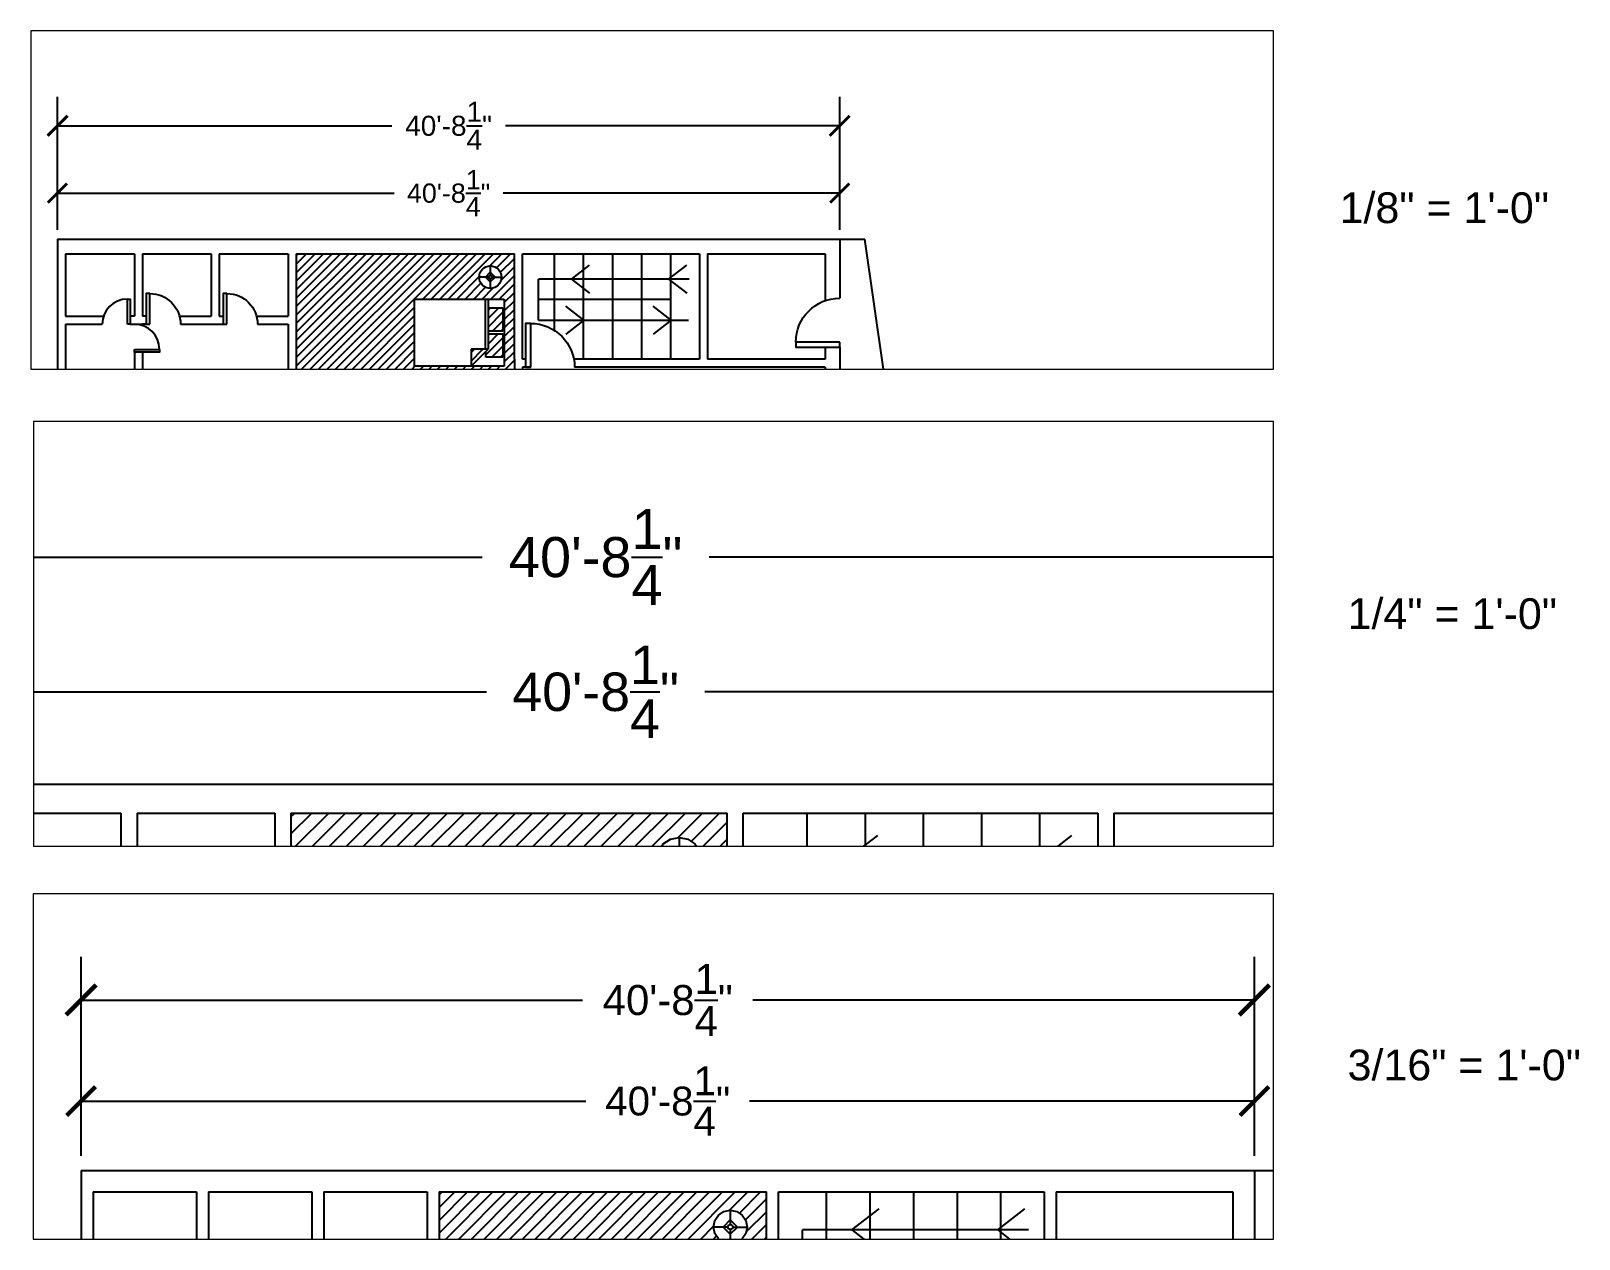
# Paper-space layout 'dim text' of a CAD drawing. Header units: inches. Extents: x 0.1 to 10.1, y 0.1 to 7.9.
# The model-space entities are those that its viewports show. They can reach past a viewport. Long polylines and large blocks are cut down to what shows.
import ezdxf

# ---------------------------------------------------------------- set-up
doc = ezdxf.new("R2010")
doc.units = ezdxf.units.IN
doc.header["$MEASUREMENT"] = 0
doc.styles.get("Standard").update_dxf_attribs({"font": 'arial.ttf'})
doc.dimstyles.new('annotative', dxfattribs={"dimtxt": 0.125, "dimasz": 0.125, "dimexe": 0.18, "dimexo": 0.0625, "dimgap": 0.09, "dimtad": 0, "dimtih": 1, "dimtoh": 1, "dimzin": 0, "dimdsep": 46, "dimlunit": 4, "dimtxsty": 'Standard', "dimblk": 'ARCHTICK', "dimcen": 0, "dimclrd": 1, "dimclre": 1, "dimclrt": 1, "dimadec": 0, "dimazin": 0, "dimtfac": 1, "dimtofl": 0, "dimtmove": 0, "dimatfit": 3, "dimfxl": 1, "dimtolj": 1, "dimtzin": 0, "dimarcsym": 0})
doc.dimstyles.get("Standard").update_dxf_attribs({"dimscale": 100, "dimtxt": 0.125, "dimasz": 0.125, "dimexe": 0.18, "dimexo": 0.0625, "dimgap": 0.09, "dimtad": 0, "dimtih": 1, "dimtoh": 1, "dimzin": 0, "dimdsep": 46, "dimlunit": 4, "dimtxsty": 'Standard', "dimblk": 'ARCHTICK', "dimcen": 0, "dimclrd": 3, "dimclre": 3, "dimclrt": 3, "dimadec": 0, "dimazin": 0, "dimtfac": 1, "dimtofl": 0, "dimtmove": 0, "dimatfit": 3, "dimfxl": 1, "dimtolj": 1, "dimtzin": 0, "dimarcsym": 0})

# ---------------------------------------------------------------- blocks, each defined once
blk = doc.blocks.new('door')
blk.add_lwpolyline([(0, -3.18), (-27.39, -3.18), (-27.39, 0), (0, 0)], close=True)
blk.add_arc((0, -3.18), 27.39, 180, 270)
blk = doc.blocks.new('Sofa - Roundback Loveseat 5 ft.')
at = {"linetype": 'Continuous'}
for p, q in [((0, -32.44198), (0, -5.99998)), ((-24, -33.99998), (-24, -11.46958)), ((-23.9998, -13.38178), (23.99986, -13.38178)), ((24.00004, -33.99998), (24.00004, -11.46958)), ((-24, -32.44198), (24.00004, -32.44198))]:
    blk.add_line(p, q, dxfattribs=at)
for points in [[(-24, -33.99998), (-30, -33.99998), (-30, -7.99998)], [(30.00004, -7.99998), (30.00004, -33.99998), (24.00004, -33.99998)]]:
    blk.add_lwpolyline(points, dxfattribs=at)
for centre, radius, start, end in [((0, -60.24998), 60.24998, 60.13715, 119.8628), ((0, -61.38438), 55.38444, 64.32083, 115.6792)]:
    blk.add_arc(centre, radius, start, end, dxfattribs=at)
blk = doc.blocks.new('Bed - Queen')
at = {"linetype": 'Continuous'}
for p, q in [((0, -80.00003), (0, 0)), ((0, 0), (59.99999, 0)), ((59.99999, 0), (59.99999, -80.00003)), ((7.99999, -1.2), (28.79998, -1.2)), ((7.99999, -14.4), (7.99999, -1.2)), ((28.79998, -1.2), (28.79998, -14.4)), ((31.19999, -1.2), (51.99999, -1.2)), ((31.19999, -14.4), (31.19999, -1.2)), ((51.99999, -1.2), (51.99999, -16.4)), ((0, -14.4), (44.8, -14.4)), ((44.8, -16.8), (0, -16.8)), ((59.99999, -29.6), (44.8, -14.4)), ((44.8, -14.4), (44.8, -29.6)), ((51.99999, -16.4), (46.79936, -16.4)), ((44.8, -29.6), (59.99999, -29.6)), ((59.99999, -80.00003), (0, -80.00003))]:
    blk.add_line(p, q, dxfattribs=at)
blk = doc.blocks.new('Lamp - Table')
at = {"linetype": 'Continuous'}
for p, q in [((0, 7), (0, 1)), ((-1, 0), (-7, 0)), ((0, 3), (-3, 0)), ((-3, 0), (0, -3)), ((3, 0), (0, 3)), ((0, -3), (3, 0)), ((1, 0), (7, 0)), ((0, -1), (0, -7))]:
    blk.add_line(p, q, dxfattribs=at)
for radius in [7, 1]:
    blk.add_circle((0, 0), radius, dxfattribs=at)
blk = doc.blocks.new('_ArchTick')
at = {"color": 0, "linetype": 'ByBlock', "const_width": 0.15}
blk.add_lwpolyline([(-0.5, -0.5), (0.5, 0.5)], dxfattribs=at)
blk = doc.blocks.new('*D46')
at = {"color": 1, "lineweight": -2, "transparency": 16777216}
for p, q in [((7.11, 13.23), (7.11, 53.36)), ((495.43, 13.23), (495.43, 53.36)), ((7.11, 36.08), (217.23, 36.08)), ((495.43, 36.08), (285.31, 36.08))]:
    blk.add_line(p, q, dxfattribs=at)
at = {"layer": 'Defpoints', "color": 0, "transparency": 16777216}
for p in [(495.43, 36.08), (7.11, 7.23), (495.43, 7.23)]:
    blk.add_point(p, dxfattribs=at)
at = {"color": 1, "lineweight": -2, "transparency": 16777216, "xscale": 12, "yscale": 12, "zscale": 12, "rotation": 180}
blk.add_blockref('_ArchTick', (7.11, 36.08), dxfattribs=at)
at = {"color": 1, "lineweight": -2, "transparency": 16777216, "xscale": 12, "yscale": 12, "zscale": 12}
blk.add_blockref('_ArchTick', (495.43, 36.08), dxfattribs=at)
at = {"color": 1, "transparency": 16777216, "insert": (251.27, 36.08), "char_height": 12, "attachment_point": 5}
blk.add_mtext('\\A1;40\'-8{\\H1.000000x;\\S1/4;}"', dxfattribs=at)
blk = doc.blocks.new('*D48')
at = {"color": 3, "lineweight": -2, "transparency": 16777216}
for p, q in [((7.11, 13.48), (7.11, 96.12)), ((495.43, 13.48), (495.43, 96.12)), ((7.11, 78.12), (215.81, 78.12)), ((495.43, 78.12), (286.73, 78.12))]:
    blk.add_line(p, q, dxfattribs=at)
at = {"layer": 'Defpoints', "color": 0, "transparency": 16777216}
for p in [(495.43, 78.12), (7.11, 7.23), (495.43, 7.23)]:
    blk.add_point(p, dxfattribs=at)
at = {"color": 3, "lineweight": -2, "transparency": 16777216, "xscale": 12.5, "yscale": 12.5, "zscale": 12.5, "rotation": 180}
blk.add_blockref('_ArchTick', (7.11, 78.12), dxfattribs=at)
at = {"color": 3, "lineweight": -2, "transparency": 16777216, "xscale": 12.5, "yscale": 12.5, "zscale": 12.5}
blk.add_blockref('_ArchTick', (495.43, 78.12), dxfattribs=at)
at = {"color": 3, "transparency": 16777216, "insert": (251.27, 78.12), "char_height": 12.5, "attachment_point": 5}
blk.add_mtext('\\A1;40\'-8{\\H1.000000x;\\S1/4;}"', dxfattribs=at)

msp = doc.modelspace()

# ---------------------------------------------------------------- hatches: boundary and pattern name
h = msp.add_hatch()
h.set_pattern_fill('ANSI31', color=3, scale=30)
h.paths.add_polyline_path([(292.312, -1.773), (156.109, -1.773), (156.109, -107.778), (160.689, -107.778), (160.689, -85.384), (163.869, -85.384, -0.3614192), (190.803, -107.778), (292.508, -107.778), (292.312, -67.666)])
h.paths.add_polyline_path([(230.064, -30.03), (286.064, -30.03), (286.064, -72.03), (230.064, -72.03)], flags=16)
h.paths.add_polyline_path([(265.344, -61.39), (275.984, -61.39), (275.984, -35.63), (285.224, -35.63), (285.224, -50.19), (275.984, -50.19), (275.984, -51.87), (285.224, -51.87), (285.224, -66.43), (274.584, -66.43), (274.584, -62.79), (265.344, -72.03)], flags=16)
h.paths.add_polyline_path([(270.32, -16.367, -1), (284.32, -16.367, -1)], flags=16)
h.paths.add_polyline_path([(274.32, -16.367), (277.32, -13.367), (280.32, -16.367), (277.32, -19.367)], flags=0)
h.paths.add_polyline_path([(276.32, -16.367, -1), (278.32, -16.367, -1)], flags=0)

# ---------------------------------------------------------------- linework, layer by layer
for p, q in [((7.109, 7.227), (495.433, 7.227)), ((7.109, 7.227), (7.109, -328.773)), ((495.433, 7.227), (495.433, -29.521)), ((495.433, 7.227), (495.433, -29.521)), ((12.109, -1.773), (12.109, -40.773)), ((12.109, -1.773), (55.109, -1.773)), ((55.109, -1.773), (55.109, -40.773)), ((60.109, -1.773), (60.109, -40.773)), ((60.109, -1.773), (103.109, -1.773)), ((103.109, -1.773), (103.109, -40.773)), ((108.109, -1.773), (108.109, -40.773)), ((108.109, -1.773), (151.109, -1.773)), ((151.109, -1.773), (151.109, -40.773)), ((156.109, -1.773), (156.109, -107.778)), ((156.109, -1.773), (292.312, -1.773)), ((292.312, -67.666), (292.312, -1.773)), ((297.312, -67.666), (297.312, -1.773)), ((297.312, -1.773), (407.975, -1.773)), ((317.218, -1.773), (317.218, -49.527)), ((335.37, -1.773), (335.37, -67.666)), ((353.521, -1.773), (353.521, -67.666)), ((371.673, -1.773), (371.673, -67.666)), ((389.824, -1.773), (389.824, -67.666)), ((407.975, -1.773), (407.975, -67.666)), ((412.975, -1.773), (412.975, -67.666)), ((412.975, -1.773), (486.433, -1.773)), ((486.433, -1.773), (486.433, -31.042)), ((327.958, -17.568), (339.308, -8.823)), ((388.587, -17.568), (399.937, -8.823)), ((307.418, -43.223), (307.418, -17.568)), ((401.457, -17.568), (307.418, -17.568)), ((327.958, -17.568), (339.308, -26.314)), ((388.587, -17.568), (399.937, -26.314)), ((307.418, -30.22), (389.824, -30.22)), ((335.779, -43.223), (324.429, -34.478)), ((390.259, -43.223), (378.909, -34.478)), ((12.109, -40.773), (35.864, -40.773)), ((55.109, -40.773), (52.551, -40.773)), ((62.495, -40.773), (60.109, -40.773)), ((83.234, -40.773), (103.109, -40.773)), ((108.109, -40.773), (110.624, -40.773)), ((131.362, -40.773), (151.109, -40.773)), ((307.418, -43.223), (400.978, -43.223)), ((335.779, -43.223), (324.429, -51.969)), ((390.259, -43.223), (378.909, -51.969)), ((12.109, -45.773), (35.045, -45.773)), ((12.109, -45.773), (12.109, -88.773)), ((52.551, -45.773), (60.109, -45.773)), ((62.495, -45.773), (60.109, -45.773)), ((83.897, -45.773), (110.624, -45.773)), ((132.026, -45.773), (151.109, -45.773)), ((151.109, -45.773), (151.109, -112.778)), ((486.39, -60.096), (495.433, -60.096)), ((495.433, -60.096), (495.433, -67.666)), ((55.109, -63.279), (55.109, -88.773)), ((60.109, -63.279), (60.109, -88.773)), ((297.312, -67.648), (297.312, -67.666)), ((292.312, -67.666), (292.508, -107.778)), ((299.376, -67.666), (297.312, -67.666)), ((407.975, -67.666), (329.49, -67.666)), ((486.433, -67.666), (412.975, -67.666)), ((302.556, -72.666), (297.312, -72.666)), ((297.33, -72.666), (297.508, -107.778)), ((486.433, -72.666), (329.95, -72.666))]:
    msp.add_line(p, q)
at = {"color": 251, "true_color": 0x636466}
for p in [(495.433, 7.227), (559.109, -328.773)]:
    msp.add_line(p, (511.109, 7.227), dxfattribs=at)
for points in [[(486.433, -60.096), (486.433, -67.666)], [(495.433, -67.666), (495.433, -109.488), (495.433, -164.275), (495.433, -201.509)], [(486.433, -72.666), (486.433, -109.488), (486.433, -164.275), (486.433, -201.509)]]:
    msp.add_lwpolyline(points)

# ---------------------------------------------------------------- block references
msp.add_blockref('Lamp - Table', (277.32, -16.367))
for name, p, xscale, yscale, zscale, rotation in [('door', (62.495, -45.773), -0.7, 0.7, 0.7, 90), ('door', (110.624, -45.773), -0.7, 0.7, 0.7, 90), ('door', (52.551, -45.773), 0.5725587373067796, 0.5725587373067796, 0.5725587373067796, 270), ('Bed - Queen', (286.064, -30.03), 0.7, 0.7, 0.7, 270), ('door', (55.109, -63.279), 0.5725587373067796, 0.5725587373067796, 0.5725587373067796, 180)]:
    msp.add_blockref(name, p, dxfattribs=dict(xscale=xscale, yscale=yscale, zscale=zscale, rotation=rotation))
at = {"xscale": -1}
for p, rotation in [((495.433, -60.096), 180), ((299.376, -72.666), 90)]:
    msp.add_blockref('door', p, dxfattribs=dict(at, rotation=rotation))
at = {"xscale": 0.7, "yscale": 0.7, "zscale": 0.7}
msp.add_blockref('Sofa - Roundback Loveseat 5 ft.', (392.775, -79.003), dxfattribs=at)

# ---------------------------------------------------------------- dimensions: what is measured, and where the dimension line sits
for base, dimstyle, picture, middle in [((495.433, 78.123), 'Standard', '*D48', (251.271, 78.123)), ((495.433, 36.084), 'annotative', '*D46', (251.271, 36.084))]:
    dim = msp.add_linear_dim(base=base, p1=(7.109, 7.227), p2=(495.433, 7.227), dimstyle=dimstyle)
    dim.commit()
    dim.dimension.update_dxf_attribs({"geometry": picture, "text_midpoint": middle})

psp = doc.layouts.new('dim text')

# ---------------------------------------------------------------- texts
at = {"char_height": 0.2, "attachment_point": 1}
for s, insert in [('1/8" = 1\'-0"', (8.582, 6.874)), ('1/4" = 1\'-0"', (8.634, 4.234)), ('3/16" = 1\'-0"', (8.634, 1.299))]:
    psp.add_mtext(s, dxfattribs=dict(at, insert=insert))

# ---------------------------------------------------------------- viewports
at = {"layer": '0', "view_target_point": (266.112, -160.964)}
psp.add_viewport(center=(4.112, 6.824), size=(8.081, 2.19956), view_center_point=(112.276, 192.719), view_height=211.15746, dxfattribs=at)
for center, size, view_center_point, view_height, status in [((4.121, 4.002), (8.064, 2.76188), (3.247, 215.088), 132.5702, 3), ((4.12, 1.19), (8.066, 2.24547), (-20.788, 211.478), 143.7099, 4)]:
    psp.add_viewport(center=center, size=size, view_center_point=view_center_point, view_height=view_height, status=status, dxfattribs=at)

doc.saveas('drawing.dxf')
